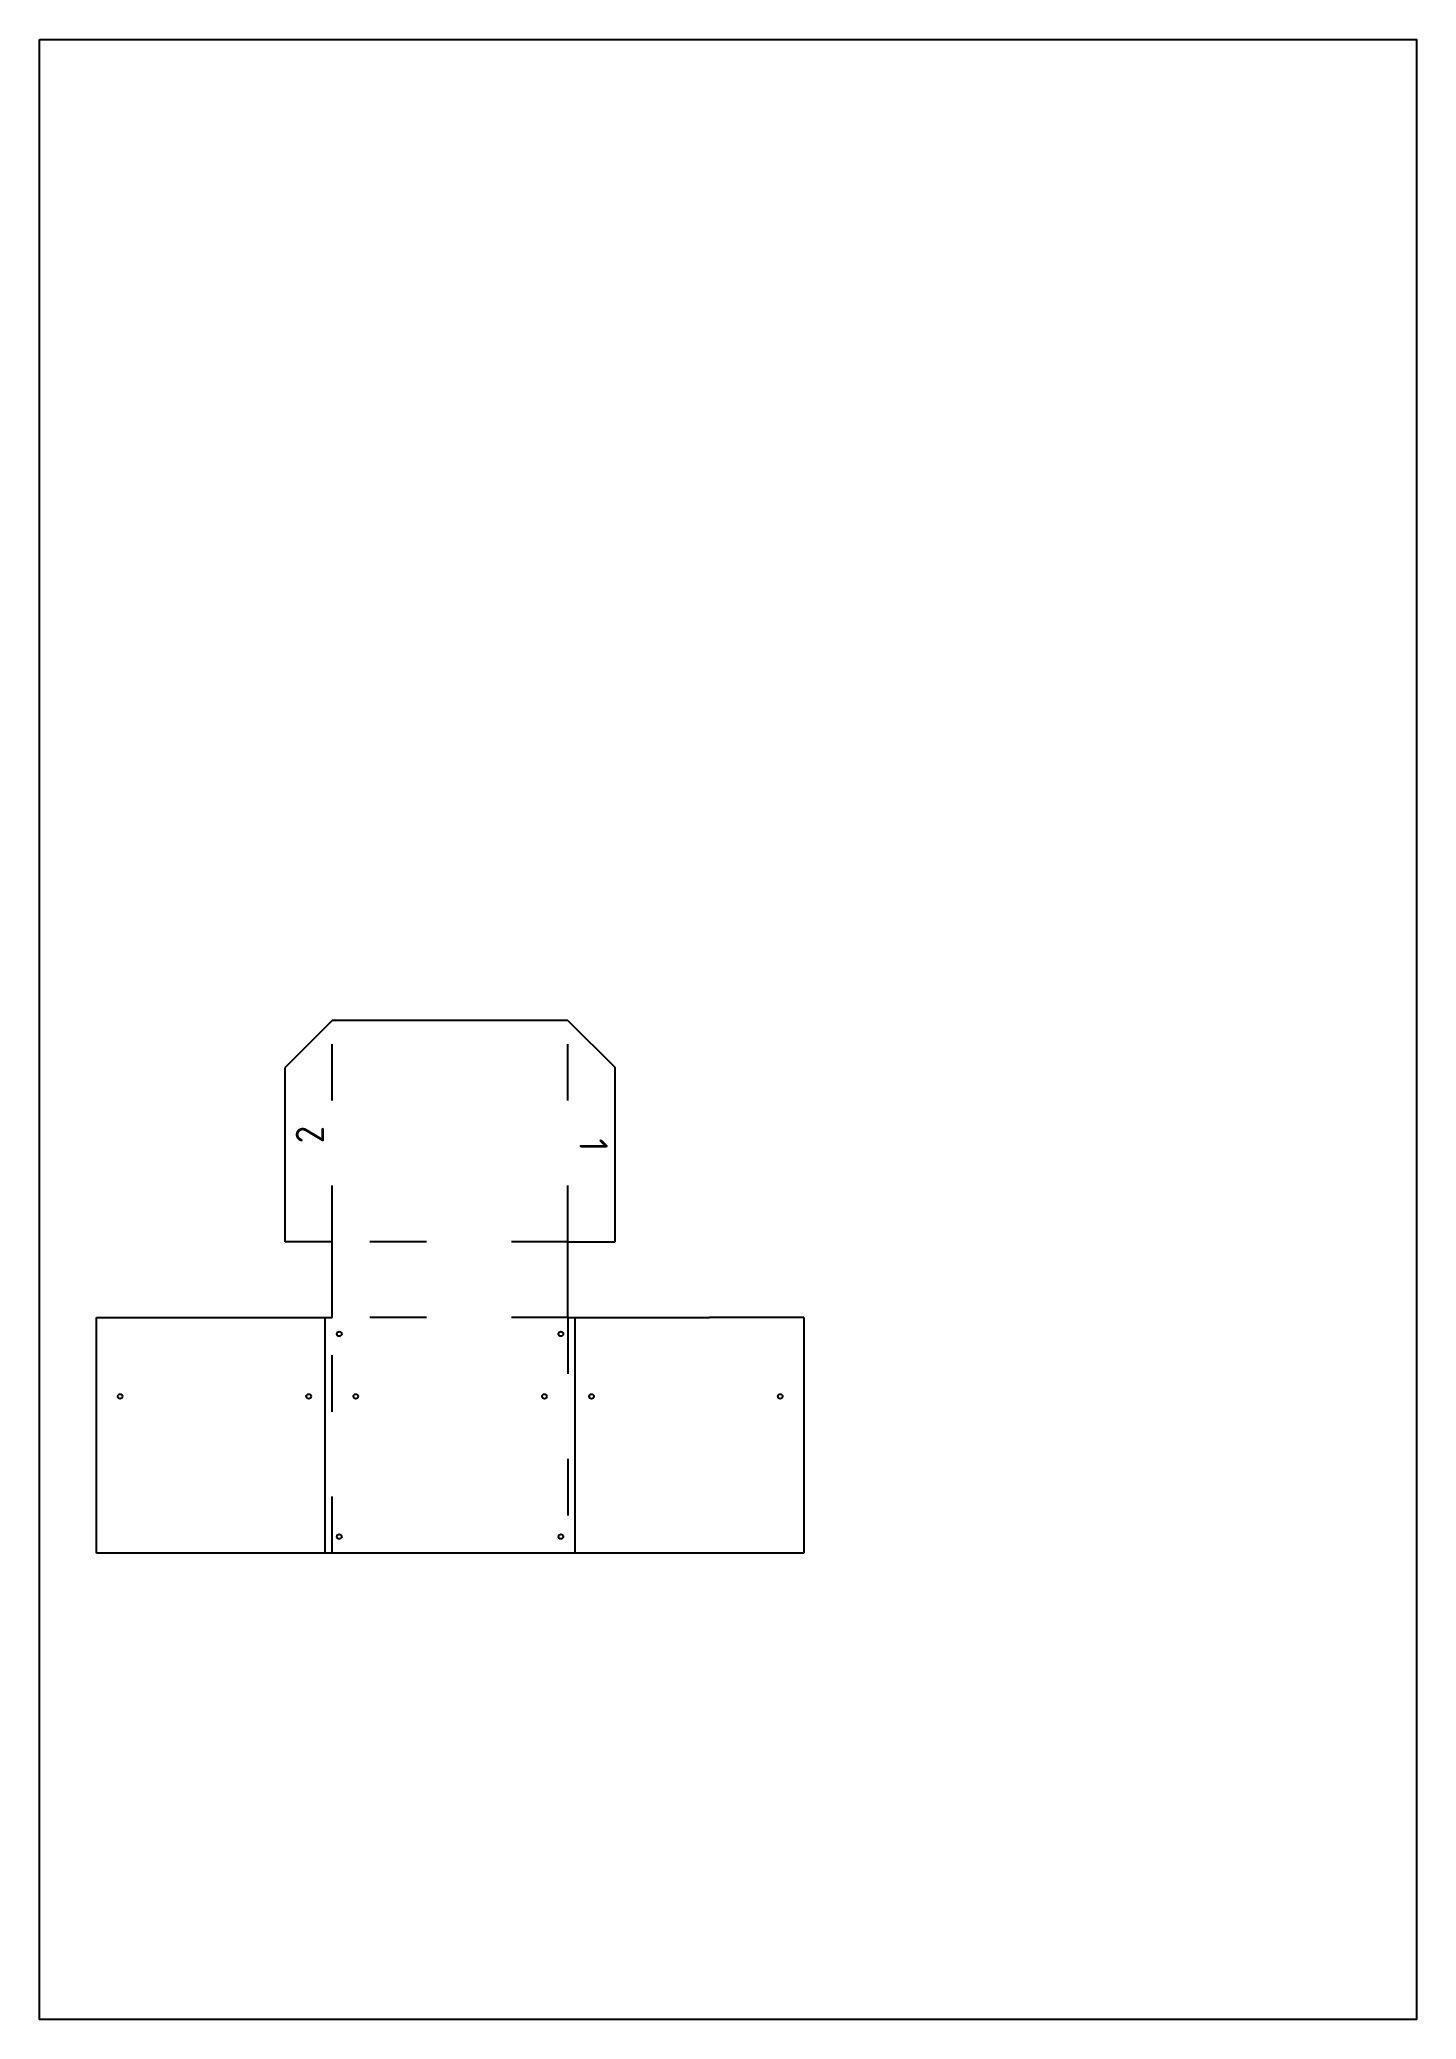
# Model space of a CAD drawing. Header units: centimetres. Extents: x 1.7 to 30.9, y 0.8 to 42.8.
import ezdxf

# ---------------------------------------------------------------- set-up
doc = ezdxf.new("R2010")
doc.units = ezdxf.units.CM
doc.linetypes.add('ACAD_ISO03W100', pattern=[30, 12, -18])
for name, color, linetype in [('1. CORTE', 5, 'Continuous'), ('2. GRAVURA', 1, 'Continuous'), ('3. CONTORNO', 3, 'Continuous'), ('4. DOBRAS', 6, 'ACAD_ISO03W100')]:
    doc.layers.add(name, color=color, linetype=linetype)
doc.styles.add('Mobiliário 1_10', font='isocp3.shx', dxfattribs={"height": 0.6})

msp = doc.modelspace()

# ---------------------------------------------------------------- linework, layer by layer
at = {"ltscale": 0.1}
msp.add_lwpolyline([(1.694, 42.829), (30.894, 42.829), (30.894, 0.829), (1.694, 0.829)], close=True, dxfattribs=at)
at = {"layer": '1. CORTE', "ltscale": 0.1}
for p, q in [((7.901, 22.021), (6.901, 21.021)), ((12.901, 22.021), (7.901, 22.021)), ((12.901, 22.021), (13.901, 21.021)), ((6.901, 17.321), (6.901, 21.021)), ((13.901, 17.321), (13.901, 21.021)), ((7.901, 17.321), (6.901, 17.321)), ((7.901, 15.721), (7.901, 17.321)), ((12.901, 15.721), (12.901, 17.321)), ((12.901, 17.321), (13.901, 17.321)), ((2.901, 15.721), (7.901, 15.721)), ((2.901, 10.721), (2.901, 15.721)), ((12.901, 15.721), (15.901, 15.721)), ((17.901, 15.721), (15.901, 15.721)), ((17.901, 15.721), (17.901, 10.721)), ((17.901, 10.721), (2.901, 10.721))]:
    msp.add_line(p, q, dxfattribs=at)
at = {"layer": '2. GRAVURA', "ltscale": 0.1}
for centre in [(8.051, 15.371), (12.751, 15.371), (3.401, 14.046), (7.401, 14.046), (8.401, 14.046), (12.401, 14.046), (13.401, 14.046), (17.401, 14.046), (8.051, 11.071), (12.751, 11.071)]:
    msp.add_circle(centre, 0.05, dxfattribs=at)
at = {"layer": '3. CONTORNO', "ltscale": 0.1}
for p, q in [((7.751, 10.721), (7.751, 15.721)), ((13.051, 10.721), (13.051, 15.721))]:
    msp.add_line(p, q, dxfattribs=at)
at = {"layer": '4. DOBRAS', "ltscale": 0.1}
for p, q in [((7.901, 17.321), (7.901, 22.021)), ((12.901, 17.321), (12.901, 22.021)), ((12.901, 17.321), (7.901, 17.321)), ((12.901, 15.721), (7.901, 15.721)), ((7.901, 10.721), (7.901, 15.721)), ((12.901, 15.721), (12.901, 10.721))]:
    msp.add_line(p, q, dxfattribs=at)

# ---------------------------------------------------------------- texts
at = {"layer": '3. CONTORNO', "char_height": 0.6, "attachment_point": 1, "style": 'Mobiliário 1_10'}
for s, insert, rotation in [('2', (7.127, 19.415), 90), ('1', (13.743, 19.518), 270)]:
    msp.add_mtext_dynamic_manual_height_columns(s, width=0.45937, gutter_width=3, heights=[0], dxfattribs=dict(at, insert=insert, rotation=rotation))

doc.saveas('drawing.dxf')
